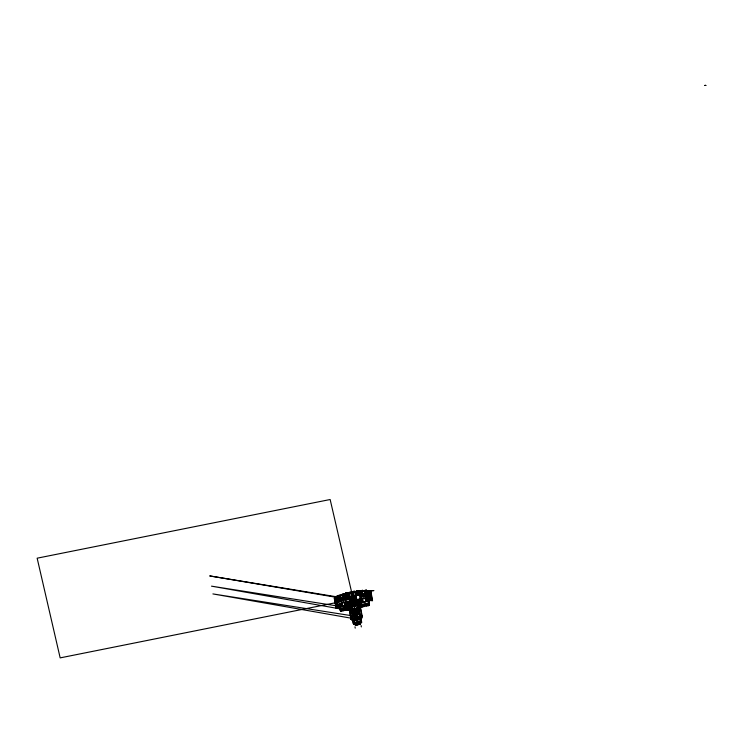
<?xml version="1.0" encoding="UTF-8"?>
<svg xmlns="http://www.w3.org/2000/svg" width="743" height="743" viewBox="0 0 743 743"><rect width="100%" height="100%" fill="white"/><g stroke="black" fill="none" stroke-linecap="round" stroke-linejoin="round"><path stroke-width="1.11" d="M338.269 596.127L340.981 595.58M345.411 593.592L347.631 592.71L348.003 593.462M352.879 592.765L352.73 592.125M359.928 591.233L360.234 590.741M363.689 591.038L366.095 590.118L366.41 591.242M339.486 606.715L340.693 611.09L340.331 609.251L340.888 608.889L348.82 607.3L349.489 607.421L349.851 609.26L349.823 607.207L340.731 608.656L339.932 609.186L340.173 610.235L341.362 611.21L349.851 609.26L349.451 605.053M359.213 604.198L359.584 606.344L360.55 606.52L360.773 607.319L360.299 605.006L368.231 603.418L368.899 603.53L369.262 605.369L368.714 600.233L369.262 605.369L360.773 607.319L359.584 606.344L359.343 605.294L360.141 604.774L369.234 603.316M341.808 599.517C343.22 600.363 341.548 598.774 342.031 599.322M353.427 623.358L354.207 623.767L353.482 623.916L353.055 621.492L350.798 619.058L351.04 617.006M352.879 602.257L354.253 604.839L354.662 601.904M350.38 604.393L350.232 605.387L335.92 607.793L337.963 606.827L345.393 606.019L350.38 604.393L351.105 608.833M350.417 604.616L351.012 609.687M350.473 606.659L350.575 605.564M350.733 606.659L350.51 607.375M350.919 608.387L350.965 607.941M349.544 605.601C349.331 602.917 344.817 607.644 349.6 605.805C350.343 604.235 346.414 606.743 347.538 605.768M360.922 603.316C360.708 600.632 356.194 605.359 360.968 603.52C361.581 601.849 357.764 604.783 358.86 603.288L360.81 603.232M348.625 604.189L349.368 604.022L348.625 604.189C347.287 601.802 349.814 601.254 349.368 604.022M360.522 600.381L360.281 598.914L361.033 598.951L361.274 600.409L360.531 600.353M360.773 601.774L360.587 600.604L362.473 600.688L362.658 601.858L360.782 601.728M358.535 602.192L359.287 602.053L358.535 602.192C356.928 600.846 359.733 599.555 358.2 600.26M361.479 621.742L360.903 622.43L361.627 622.281L361.117 619.876L362.37 616.736L360.754 609.019L358.358 606.687L357.708 602.926L362.974 602.499L370.19 600.372L372.54 600.623L370.237 600.548L358.284 603.771L357.708 602.926M351.783 592.31L349.154 592.403L348.996 593.546M350.046 612.009L350.752 616.588M350.668 606.223L350.575 607.235M350.817 607.087L350.798 607.69M352.739 619.727L353.055 621.492L351.04 608.145L349.619 611.248L350.798 619.058L352.591 618.845M359.101 623.86L360.141 624.306L361.358 621.194L353.296 622.801L355.656 625.207L360.141 624.306L361.553 622.067M351.82 602.006L354.959 600.938C357.652 602.341 345.718 602.517 355.405 601.282M351.662 598.877L351.207 598.477L354.801 597.762L355.451 601.486L351.866 602.202L351.207 598.477L354.801 597.762L354.522 598.301M356.538 624.38L355.656 625.207L353.501 623.683L352.953 620.554M338.353 595.682L338.436 596.815M366.401 591.038L366.345 590.202L366.763 591.094M361.516 621.882L360.977 622.29M353.25 601.291L353.909 602.898L354.383 602.489L353.872 601.161M345.848 594.484L345.495 593.137L345.82 594.335M352.721 591.827L352.665 592.812M359.092 591.79C360.429 588.995 352.721 591.883 358.888 590.889M335.957 607.941L334.304 598.449C333.458 591.744 396.298 589.459 365.324 591.075M348.541 593.499L336.3 597.205L334.304 598.449M340.517 610.328L349.674 608.498M349.665 608.183L341.139 610.059L340.823 611.006L341.381 611.099M349.229 609.529L349.544 608.582L348.987 608.48M360.587 606.251L359.742 605.369L360.104 607.198L360.485 606.074L369.085 604.607M360.792 607.217L360.234 607.115L360.55 606.167L368.519 604.663L368.899 603.53M368.639 605.638L368.955 604.691L368.398 604.598M334.824 599.75L336.189 598.923L337.508 606.483L336.133 607.3L334.824 599.75L336.198 598.923M335.139 600.093L336.012 599.564L336.83 604.217L335.947 604.737L335.139 600.093L336.022 599.573M336.319 606.873L337.201 606.353L336.885 604.561L336.003 605.09L336.328 606.882M357.392 605.35L358.423 604.811L358.293 604.217M349.126 592.422L349.219 593.499M358.878 591.716L358.702 590.509L356.399 591.391M360.095 590.926L362.454 590.313L362.788 591.335M344.966 602.443L345.746 602.099L345.997 603.539L345.216 603.883L344.984 602.462M345.56 602.332L345.384 603.632L345.551 602.322M345.281 604.18L346.925 603.335L345.281 604.18L345.476 605.304L347.157 604.505L346.925 603.335M345.439 605.257L347.157 604.505M344.696 594.957C344.845 593.053 340.768 594.038 341.771 595.552M349.061 592.561L351.393 592.087L351.662 592.728M356.482 590.936L356.324 592.078M357.912 603.362L359.324 609M357.95 604.087L358.507 605.043M358.08 604.904L358.609 605.619M358.163 605.173L358.72 607.403M358.358 605.461L358.86 608.127M341.882 594.549L342.086 595.199M353.046 592.812C351.653 591.326 355.544 590.221 355.33 591.995M351.393 610.635L349.619 611.248L351.448 610.885L351.04 608.145M350.798 619.058L352.572 618.436L212.897 593.917L360.531 617.108L358.358 606.687L358.85 608.526M349.182 592.394L349.377 593.546M341.984 594.391L342.151 595.542M352.823 591.79L355.442 591.577M342.049 594.846L344.12 594.428M364.116 590.982L366.188 590.564M343.108 596.248L348.486 595.069L348.346 594.279L342.978 595.468L343.117 596.257M343.266 597.112L348.634 595.942L348.523 595.292L343.155 596.48L343.266 597.131M345.356 596.833L348.671 596.146L348.848 597.14C346.944 599.75 344.492 595.802 345.541 597.874M340.09 598.18L337.173 598.812L337.35 599.796L340.257 599.146L340.08 598.171M342.792 597.604L340.628 598.087L340.257 595.997L342.384 595.301L342.783 597.567M347.362 596.545L348.393 596.341L348.504 596.963L347.473 597.177L347.371 596.564M338.576 598.728L339.848 598.477L339.932 598.988L338.669 599.239L338.576 598.728L339.848 598.477M341.121 598.338L342.811 597.939L341.121 598.338L341.826 602.397L343.526 602.025L342.811 597.939M345.523 597.827L348.848 597.14M341.78 600.688L341.501 599.053L342.662 598.793L341.474 598.932L341.78 600.688L342.95 600.428L342.644 598.7M337.814 602.462L340.721 601.83L340.554 600.855L337.638 601.496L337.814 602.48M348.291 602.257L349.034 602.09M348.699 603.92L349.229 603.957L348.885 602.062M345.551 593.118L347.594 592.71M355.646 591.734L348.643 593.276L355.721 592.087M348.671 593.36L352.108 592.338L353.213 598.849M353.083 592.617L355.869 592.032M340.452 595.254L338.418 595.663L338.381 597M351.727 595.403L352.228 594.632L351.736 595.431L352.349 595.31M352.879 595.18C354.42 594.753 352.247 595.756 352.767 594.53L353.501 595.078M351.374 596.508L349.842 596.703L351.374 596.508L350.761 592.979M355.702 595.635L354.17 595.84L355.702 595.635L355.033 591.391M363.383 596.341L363.076 594.604L364.246 594.372L364.553 596.127L363.355 596.239L364.553 596.127M352.006 597.093L353.789 596.731L354.123 598.728M351.69 597.53L349.702 597.901L350.064 600.121L352.052 599.731M350.037 598.598L350.631 597.855L349.934 597.994L350.046 598.635L350.742 598.496M355.423 597.521L356.018 596.778L355.321 596.917L355.433 597.558L356.129 597.418M341.752 600.567L342.95 600.428M354.838 597.966L353.046 598.319L330.152 499.519L37.15 558.188L60.164 657.88L337.276 602.397M354.597 599.192L356.584 598.821L356.213 596.601L354.235 597.019M352.108 600.149L351.253 600.307L351.68 602.814L352.544 602.657M354.671 599.62L355.526 599.452L355.962 601.979L355.108 602.127L354.476 598.106M350.092 604.579L351.114 610.505M352.637 603.985C354.281 604.31 352.108 604.913 353.974 605.071L352.841 605.266L352.637 604.003M347.232 605.461L349.656 604.978M355.748 603.725L357.42 603.39L357.689 604.96L356.018 605.276L355.748 603.743M358.609 603.186L361.033 602.694M347.566 605.991L349.516 605.369M350.139 605.183L350.538 607.124M359.064 608.452L358.247 603.557L358.674 605.499M355.609 604.226L354.94 604.338L354.801 603.548L355.479 603.437L355.721 604.718L354.578 604.923L355.609 604.208M347.65 606.028L349.507 605.768L349.47 605.164M359.045 603.855L360.884 603.492L360.847 602.889M355.423 605.043L355.878 605.712L355.423 605.062M353.464 605.638L355.256 605.276L355.46 606.502L353.677 606.845L353.464 605.638L355.256 605.294M352.749 605.944L351.077 606.26L350.807 604.718L352.479 604.403L352.749 605.926M351.225 606.502C352.516 605.378 353.074 608.424 351.448 607.811L351.235 606.539M350.547 606.734L351.058 609.808M369.29 603.205L368.704 605.731L368.231 603.418M347.111 608.257L347.77 609.827L347.12 608.285M350.64 607.69L350.863 608.471M357.866 606.576L356.919 606.715L356.686 605.406L357.624 605.22L357.857 606.529M342.792 610.514L343.21 610.737L342.932 609.121M362.575 606.557L362.259 606.92L361.971 605.285L362.565 606.529M351.996 610.04L353.194 609.799L352.906 608.136L351.699 608.378L351.996 610.059L353.194 609.817M356.9 609.056L358.107 608.814L357.81 607.152L356.612 607.393L356.909 609.074L358.107 608.833M359.259 608.833L358.293 603.242M358.925 609.381L360.754 609.019L358.925 609.381L211.495 586.153L351.448 610.885M355.219 613.059L354.829 610.904L355.767 610.774L356.148 612.873L355.219 613.059L356.148 612.873M352.098 613.031L354.643 612.52L354.457 611.526L351.922 612.037L352.098 613.04L354.643 612.538M356.501 612.158L359.045 611.656L358.86 610.644L356.324 611.155L356.501 612.158L359.036 611.638M352.136 613.254L354.68 612.771L354.773 613.272L352.228 613.755L352.145 613.272M352.293 614.09L353.343 613.876L353.649 615.585L352.591 615.771L352.293 614.09L353.352 613.894M359.231 612.696L358.172 612.91L358.488 614.61L359.538 614.405L359.231 612.696L358.182 612.929M354.532 614.275L355.479 614.099M356.269 613.922L357.207 613.755M355.451 616.616L355.182 615.139L354.495 615.278L354.272 614.024L354.922 613.681L357.364 613.421L357.169 616.272L355.451 616.616L357.169 616.272M354.931 615.501L352.442 615.966L352.814 618.018L355.293 617.517L354.922 615.473L355.293 617.517M357.262 615L359.742 614.535L360.104 616.56L357.624 617.052L357.262 615.028M353.222 619.987L353.993 619.848L353.724 618.39L352.962 618.548L353.231 619.996M360.225 618.845L353.51 620.173L353.659 620.972L360.374 619.625L360.216 618.826M353.111 621.854L352.916 620.739M361.228 620.229L360.884 618.157L361.367 620.99M354.625 622.903L354.82 623.841L355.925 623.618L355.73 622.69L354.142 623.015L354.327 621.863M360.058 620.711L360.661 621.705L359.064 622.03L359.259 622.959L360.364 622.727L360.169 621.798M353.362 622.968L353.482 623.916M353.454 623.776L354.179 623.637M360.875 622.29L361.6 622.151M355.786 623.479L355.284 622.903M358.107 624.064L359.203 623.767L358.823 621.9L358.005 622.067L358.386 623.934M355.544 624.714L360.03 623.814M361.692 591.725L356.269 592.691L356.408 593.481L361.822 592.505L361.692 591.716M367.999 591.252L365.064 591.772L365.24 592.756L368.175 592.227L367.999 591.252L365.073 591.79M356.556 594.344L361.98 593.388L361.869 592.728L356.445 593.703L356.556 594.354M356.594 594.558L359.918 593.908L360.104 594.957L356.751 595.505L356.584 594.511L359.928 593.963M362.575 593.601C368.017 592.199 360.392 595.524 362.185 591.344L364.414 591.205L364.767 593.258M368.24 592.608L365.305 593.118L365.472 594.103L368.407 593.573L368.24 592.589M365.621 593.285C367.191 592.32 367.534 594.196 365.714 593.796L365.63 593.313M360.977 594.846C364.042 593.926 360.179 595.932 360.81 593.908L362.101 593.703L362.268 594.641M364.274 594.493L363.076 594.604M360.569 595.254L362.259 594.976L362.519 596.508L360.829 596.787L360.569 595.282M365.705 595.431L368.639 594.902L368.472 593.936L365.537 594.456L365.705 595.44L368.639 594.92M365.937 596.768L368.872 596.257L368.704 595.273L365.77 595.802L365.937 596.787M365.342 598.505C370.395 595.589 371.472 601.189 365.64 600.233L365.342 598.486L369.215 597.818M368.091 599.369L365.928 599.722L365.788 598.942L367.952 598.552L368.091 599.332M348.114 593.044L345.504 593.258L345.718 594.279M357.968 591.818L363.225 591.289M366.318 590.174L364.005 590.666L364.154 591.335M344.055 593.982L344.473 595.004M351.448 592.087L349.071 592.858M362.175 600.251L361.562 599.118L362.175 600.27M340.758 595.635L338.418 595.784L338.52 596.471M369.596 592.84L370.636 592.988L371.435 597.641L370.404 597.493L369.596 592.84L370.627 592.998M352.006 599.341L209.702 575.918L351.355 599.88M341.176 610.133L340.331 609.251M362.454 590.313L363.011 591.298M353.454 623.498L354.207 623.767M366.401 590.499L364.051 590.527M360.615 609.873L361.562 614.424M358.795 607.263L358.247 603.557M355.228 591.623L352.879 591.651M362.64 590.694L360.299 590.722M359.343 605.294L359.928 606.446M361.442 614.925L362.37 616.736L360.476 616.857L361.117 619.876L360.801 618.111M360.141 604.774L360.485 606.074M341.074 609.966L340.359 606.511M368.537 590.75L370.19 600.372M363.866 590.731L364.005 591.363M362.454 590.462L362.593 591.094M358.693 590.657L358.906 591.632M361.005 602.536L361.144 603.205M359.956 605.508L359.807 604.858L360.086 606.474M356.501 591.094L356.705 592.078M356.352 591.122L356.547 592.032M358.581 603.019L358.72 603.688M353.584 592.412L354.197 595.942M352.999 598.124L357.903 624.761M351.615 598.682L352.182 601.858M347.705 592.858L347.854 593.49M349.628 604.811L349.777 605.48M347.492 605.564L347.668 606.139M347.204 605.294L347.352 605.963M344.139 594.121L344.288 594.753M340.545 608.721L340.684 609.306M340.545 609.39L340.396 608.749L340.823 611.006M336.3 597.205L337.963 606.827M353.603 601.458L353.909 602.898M358.358 606.687L361.117 619.876M360.661 621.705L360.457 620.637M354.142 623.015L353.937 621.937M353.529 601.226L353.649 601.728M357.95 594.428L358.061 595.078L357.021 595.236L356.909 594.632M358.832 600.242L359.287 602.053M358.34 600.325L358.618 601.923M370.887 591.131L372.54 600.623M367.794 595.199L367.98 596.276M367.896 600.994L368.417 604.486M366.893 604.3L366.81 606.009L366.531 604.375M364.246 594.372L364.525 596.007M362.974 602.499L362.324 598.737L359.463 595.375L360.652 602.397M361.46 621.352L361.627 622.281M361.126 625.578L361.321 626.925M349.229 593.174L349.86 596.805M355.015 626.804L355.21 628.151M349.693 606.102L350.064 608.248L349.294 609.622L348.82 607.3M348.393 602.174L348.736 604.068M347.464 605.034L346.275 598.013L344.743 602.257L345.393 606.019M344.018 593.982L341.836 594.864M340.888 608.889L341.362 611.21L341.13 610.402L340.173 610.235L339.551 606.697M338.492 601.068L338.678 602.136M352.572 618.436L353.055 621.492M348.866 607.031L349.006 608.378M364.219 595.227L363.373 595.449L364.219 595.227M363.29 594.883L364.144 594.883L363.29 594.883M704.893 85.408L705.85 85.426L704.893 85.408M361.312 598.96L362.166 598.997L362.408 600.465L361.553 600.428L361.312 598.96M346.665 601.663L345.978 601.96L346.247 603.427L346.916 603.102L346.665 601.663M346.74 603.65L345.504 604.217L345.644 604.969L346.87 604.393L346.73 603.632M339.857 596.843L336.941 597.465L337.118 598.449L340.025 597.809L339.848 596.824M344.529 597.196L343.247 597.446L343.424 598.412L344.696 598.134L344.529 597.196M346.442 596.796L345.709 596.945L345.82 597.548L346.442 596.796M345.216 598.356L343.535 598.7L343.814 600.251L345.476 599.889L345.216 598.356M340.322 599.527L337.406 600.149L337.582 601.133L340.489 600.493L340.313 599.508M349.386 601.022L347.269 601.477L347.835 604.746L349.953 604.282L349.386 601.013M341.854 603.214L338.009 604.04L338.325 605.805L342.151 604.96L341.854 603.214M344.213 602.582L342.124 603.019L342.662 606.102L344.743 605.638L344.213 602.582M341.585 603.827L339.43 604.263L339.579 605.081L341.724 604.607L341.585 603.827M350.882 600.4L350.074 600.539L350.51 603.065L351.318 602.907L350.882 600.4M356.705 599.23L355.897 599.378L356.343 601.904L357.142 601.737L356.705 599.23M352.804 602.842L350.194 603.335L350.343 604.152L352.944 603.632L352.804 602.842M357.532 601.895L354.922 602.397L355.07 603.205L357.662 602.684L357.532 601.895M351.541 603.297L350.891 603.762L351.541 603.288M356.965 602.211L356.315 602.675L356.965 602.202M353.231 605.499L353.027 606.279L353.231 605.499M356.194 608.833L353.77 609.297L353.872 609.873L356.296 609.39L356.194 608.833M354.272 610.467L351.727 610.96L351.866 611.712L354.402 611.21L354.272 610.467M358.674 609.594L356.129 610.077L356.259 610.83L358.804 610.328L358.674 609.594M359.083 611.888L356.538 612.371L356.631 612.891L359.175 612.39L359.083 611.888M356.603 615.195L355.6 615.371C355.08 616.857 357.606 616.216 356.603 615.195M354.68 618.213L353.909 618.352L354.179 619.811L354.94 619.653L354.671 618.204M355.628 618.018L354.866 618.167L355.135 619.616L355.897 619.467L355.628 618.009M356.974 617.842L356.176 617.99L356.399 619.198L357.188 619.04L356.965 617.832M358.256 617.498L357.485 617.637L357.754 619.095L358.516 618.938L358.247 617.489M359.203 617.303L358.442 617.452L358.711 618.9L359.473 618.752L359.203 617.294M360.16 617.117L359.389 617.257L359.658 618.715L360.42 618.557L360.151 617.108M356.724 622.318L355.906 622.485L356.287 624.352L357.104 624.185L356.724 622.318M359.566 622.04L359.324 622.773L359.566 622.04M359.891 623.944L355.804 625.086L359.891 623.944M359.631 594.177L358.897 594.307C358.535 595.329 360.336 594.892 359.631 594.177M364.395 593.676L362.677 593.963C361.804 600.093 367.265 598.96 364.395 593.676M359.649 599.016L357.504 599.387L358.07 602.657L360.216 602.267L359.649 598.997M365.027 598.459L362.918 598.812C361.358 603.483 368.064 602.229 365.027 598.459M362.25 600.864L360.875 600.818L361.005 601.561L362.38 601.607L362.25 600.864M370.822 592.533L369.206 592.32L370.525 599.87L372.132 600.093L370.822 592.533M371.5 597.985L370.46 597.846L370.776 599.629L371.806 599.768L371.5 597.985"/></g></svg>
